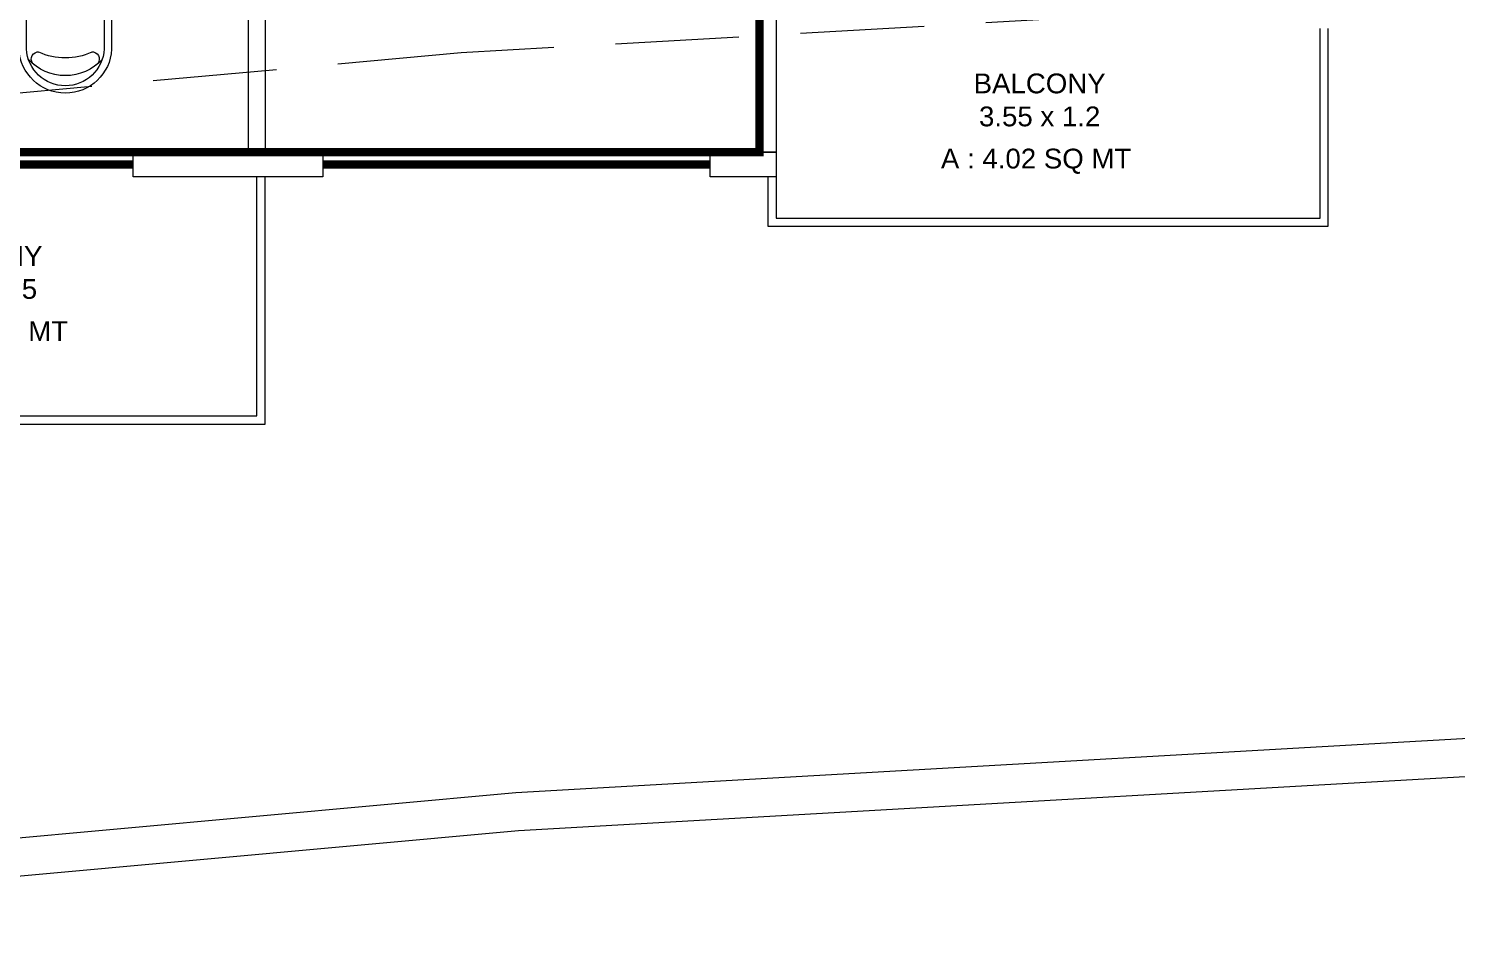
# Model space of a CAD drawing. Header units: inches. Extents: x 27644242 to 29005101, y -955243 to 216979.
# Drawn here: x 28739331 to 28747994, y -839794 to -834203 of the extents above; entities that cross this region are included whole.
import ezdxf

# ---------------------------------------------------------------- set-up
doc = ezdxf.new("R2010")
doc.units = ezdxf.units.IN
doc.header["$MEASUREMENT"] = 0
doc.set_wipeout_variables(frame=1)
doc.linetypes.add('01-Xref Col Podium Lvl-1$0$HIDDEN', pattern=[0.375, 0.25, -0.125])
doc.layers.get('Defpoints').update_dxf_attribs({"color": 8})
for name, color, linetype, lineweight in [('ELEVATION', 40, 'Continuous', 13), ('FURN', 250, 'Continuous', 0), ('RVA Site Boundary', 17, 'Continuous', 15), ('WALL', 7, 'Continuous', 20), ('WINDOW', 162, 'Continuous', 13)]:
    doc.layers.add(name, color=color, linetype=linetype, lineweight=lineweight)
doc.layers.add('text', color=7, linetype='Continuous')
doc.styles.add('AMITS', font='arial.ttf')

# ---------------------------------------------------------------- blocks, each defined once
blk = doc.blocks.new('cha-1')
at = {"color": 0, "linetype": 'ByBlock'}
for points in [[(375.000000000001, 10.08829778822792), (375.0000000000019, 453.4284097437871, 0.950857574016556), (-374.9999999999981, 453.4284097437962), (-374.9999999999992, 10.08829778822701)], [(315.0000000000015, 11.12363925101272), (315.0000000000017, 451.8512071980936, 0.9465041041330289), (-314.9999999999983, 451.8512071980963), (-314.999999999999, 11.12363925101226)]]:
    blk.add_lwpolyline(points, format="xyb", dxfattribs=at)
for centre, radius, start, end in [((1.70530256582424e-12, 263.1091846612949), 404.7300472056535, 42.45732526136032, 137.5426747386397), ((-217.1740958400895, 533.1712590142602), 58.22964317194941, 126.2045344340274, 258.1486303766141), ((217.1740958401004, 533.1712590142602), 58.22964317194941, 281.851369623386, 53.79546556597262), ((-223.9985870109443, 500.6499505289908), 25, 258.1486303766141, 294.8491675096871), ((2.614797267597169e-12, 16.96310409374883), 508.0368959062505, 65.15083249031288, 114.8491675096871), ((223.9985870109559, 500.6499505289908), 25, 245.1508324903129, 281.851369623386), ((-346.9729847609161, 124.9441747154692), 118.2259956521311, 256.2867361638205, 285.6904241518339), ((1.932676241267473e-12, 4465.657915916636), 4465.657915916638, 265.9550929767302, 274.0449070232698), ((346.9729847609184, 124.9441747154715), 118.2259956521311, 254.3095758481661, 283.7132638361794)]:
    blk.add_arc(centre, radius, start, end, dxfattribs=at)
blk = doc.blocks.new('SALE  3')
at = {"layer": 'Defpoints', "ltscale": 500}
blk.add_lwpolyline([(-5334.328300159425, 3284.324125061452, 50, 50, 0), (-5334.32830016315, 1034.317045044852, 50, 50, 0), (-5184.328303381801, 1034.331211518787, 50, 50, 0), (-5184.328303381801, 1134.324128280801, 50, 50, 0), (-3884.01309100166, 1134.338294754736, 50, 50, 0), (-3884.230246007442, -315.6475355533767, 50, 50, 0), (-2084.311209838837, -315.6758685005479, 50, 50, 0), (-2084.311209838837, 1134.286911327566, 50, 50, 0), (315.6887901611626, 1134.286911327566, 50, 50, 0), (315.6706251427531, -4313.384414293163, 50, 50, 0), (-2984.320288766176, -4313.479417819821, 50, 50, 0), (-2984.302119772881, -5215.770863329701, 50, 50, 0), (-5984.311205957085, -5215.675865533354, 50, 50, 0), (-5984.311206672341, -5215.675868469116, 50, 50, 0), (-9384.32878369838, -5215.675864876132, 50, 50, 0), (-9384.32878369838, 3284.324128281383, 50, 50, 0), (-5334.328300159425, 3284.324125061452, 50, 50, 0)], format="xyseb", dxfattribs=at)
at = {"layer": 'ELEVATION', "ltscale": 500}
for p, q in [((415.6711729131639, -5614.74882329005), (415.6711805015802, -4465.785095831787)), ((465.6711725816131, -5664.74882329005), (465.6711805015802, -4465.785095831787)), ((-2884.328784827143, -5215.675862378499), (-2884.328784827143, -5614.74882329005)), ((-6034.346863139421, -6814.639593591972), (-6034.34685356915, -5365.675866133766)), ((-5984.346863470972, -6864.639593591972), (-5984.34685356915, -5365.675866133824)), ((-2934.328784827143, -5365.675859159848), (-2934.328784827143, -5664.74882329005)), ((-2884.328784827143, -5614.74882329005), (415.6711729131639, -5614.74882329005)), ((-2934.328784827143, -5664.74882329005), (465.6711725816131, -5664.74882329005)), ((-9434.328783936799, -6814.639593591972), (-6034.346863139421, -6814.639593591972)), ((-9484.328783936799, -6864.639593591972), (-5984.346863470972, -6864.639593591972))]:
    blk.add_line(p, q, dxfattribs=at)
at = {"layer": 'WALL', "ltscale": 500}
for points in [[(-6084.32878369838, -1215.675868500548), (-5984.328786917031, -1215.675868500548), (-5984.346200559288, -5215.675867253391), (-6084.346197340637, -5215.675867253391)], [(-2984.328786917031, -1215.67586824263), (-2884.328790135682, -1215.67586824263), (-2884.328784827143, -5215.675862378499), (-2984.328781608492, -5215.675862378499)], [(-6784.328784279525, -5365.675866133242), (-6784.328784279525, -5215.675869351893), (-5634.328786931932, -5215.675866134057), (-5634.328786864877, -5365.675866134057)], [(-3284.328783553094, -5365.675860723539), (-3284.328783553094, -5215.67586394219), (-2884.328786086291, -5215.675862155156), (-2884.328786086291, -5365.675858936505)]]:
    blk.add_lwpolyline(points, close=True, dxfattribs=at)
at = {"layer": 'WINDOW', "ltscale": 500, "const_width": 50}
for points in [[(-8934.32878433168, -5290.675867727434), (-6784.328784279525, -5290.675867742568)], [(-3284.328783553094, -5290.675862332864), (-5634.328786898404, -5290.675865498895)]]:
    blk.add_lwpolyline(points, dxfattribs=at)
at = {"layer": 'text', "ltscale": 100, "char_height": 120, "width": 1715.234679162502, "style": 'AMITS'}
for s, insert, attachment_point in [('\\pxqc;BALCONY\\P3.55 x 1.2', (-2142.776705507189, -4738.502940389735), 1), ('\\pxqc;A : 4.02 SQ MT', (-448.9359032064676, -5194.240302593622), 3), ('\\pxqc;BALCONY\\P3.50 x 1.5', (-8592.776754822582, -5784.942909002129), 1), ('\\pxqc;A : 5.25 SQ MT', (-6898.935952521861, -6240.680271206016), 3)]:
    blk.add_mtext(s, dxfattribs=dict(at, insert=insert, attachment_point=attachment_point))
at = {"layer": 'FURN', "ltscale": 1000, "xscale": -0.7494972036074088, "yscale": 0.7494972036074088, "zscale": 0.7494972036074088, "rotation": 180.0000000002771}
blk.add_blockref('cha-1', (-7196.103807356209, -4250.715364850068), dxfattribs=at)

msp = doc.modelspace()

# ---------------------------------------------------------------- linework, layer by layer
at = {"layer": 'RVA Site Boundary', "color": 5, "ltscale": 500}
for points in [[(28790878.05914157, -807956.8011071053), (28793349.51626961, -817724.3211239171), (28793435.05908176, -818088.7831385513), (28793041.31095662, -818170.0900360611), (28789472.83658302, -818905.8015788724), (28786429.68824382, -819652.9097319325), (28779951.16135717, -821369.5801256527), (28776603.40119867, -822334.491938584), (28773783.96619803, -823078.4103651759), (28775090.30898972, -828528.5941130375), (28777208.36210778, -837237.2995803584), (28777553.86897749, -838553.5657058028), (28777564.28010527, -838607.732193463), (28777427.02570471, -838582.3694577185), (28777067.56943789, -838515.9468526435), (28769049.43518461, -836569.5460981284), (28764436.03139619, -838049.0651884605), (28762589.14098172, -838531.3912136075), (28762074.19426172, -838577.1686719884), (28755917.64113009, -838404.9861720619), (28750270.57415772, -838590.9903905061), (28749606.42461315, -838651.5086986986), (28742304.78557467, -839068.406968445), (28734332.78509767, -839794.0658485894)], [(28777115.63135275, -838290.9342095684), (28769040.81239983, -836330.7732536555), (28764371.80595977, -837828.1241203393), (28762549.62543118, -838303.997017055), (28762067.20245225, -838346.8831972799), (28755917.06974949, -838174.8802597593), (28750256.34063548, -838361.3344845499), (28749589.42858615, -838422.1045163423), (28742287.80043238, -838839.00216461), (28734298.36590859, -839566.2479953456)]]:
    msp.add_lwpolyline(points, dxfattribs=at)
at = {"layer": 'RVA Site Boundary', "linetype": '01-Xref Col Podium Lvl-1$0$HIDDEN', "ltscale": 3000}
msp.add_lwpolyline([(28728668.08443358, -812563.8080078613), (28742981.54706446, -812569.103251673), (28767232.32996485, -812588.0720622481), (28787191.93057929, -812671.445085458), (28787650.25314726, -814482.795485168), (28785259.94735159, -815069.6275252786), (28778690.25506888, -816810.4547897018), (28775344.88423221, -817774.6779377488), (28768106.52557391, -819684.5458307746), (28770492.42657816, -829638.746948686), (28771116.3022439, -832203.9089716903), (28768872.10574103, -831659.1306444022), (28763115.22133409, -833505.3640918804), (28761838.70662969, -833838.733228774), (28755905.89056372, -833672.8080625318), (28749977.85867859, -833868.0667593209), (28749256.89762315, -833933.7618180683), (28741955.48243101, -834350.647306965), (28733624.94699171, -835108.9421710114)], dxfattribs=at)
at = {"layer": 'RVA Site Boundary', "ltscale": 500}
msp.add_lwpolyline([(28777067.56943789, -838515.9468526447), (28769049.43518461, -836569.5460981287), (28764436.03139619, -838049.0651884633), (28762589.14098172, -838531.3912136091), (28762074.19426172, -838577.1686719907), (28755917.64113009, -838404.9861720649), (28750270.57415772, -838590.9903905066), (28749606.42461315, -838651.5086987002), (28742304.78557467, -839068.4069684476), (28734332.78509767, -839794.0658485922)], dxfattribs=at)
msp.add_lwpolyline([(28777067.56943789, -838515.9468526447), (28769049.43518461, -836569.5460981287), (28764436.03139619, -838049.0651884633), (28762589.14098172, -838531.3912136091), (28762074.19426172, -838577.1686719907), (28755917.64113009, -838404.9861720649), (28750270.57415772, -838590.9903905066), (28749606.42461315, -838651.5086987002), (28742304.78557467, -839068.4069684476), (28734332.78509767, -839794.0658485922)], dxfattribs=at)

# ---------------------------------------------------------------- next in the draw order: block references
at = {"layer": 'ELEVATION', "ltscale": 500}
msp.add_blockref('SALE  3', (28746750.57514726, -829737.3753338058), dxfattribs=at)

doc.saveas('drawing.dxf')
